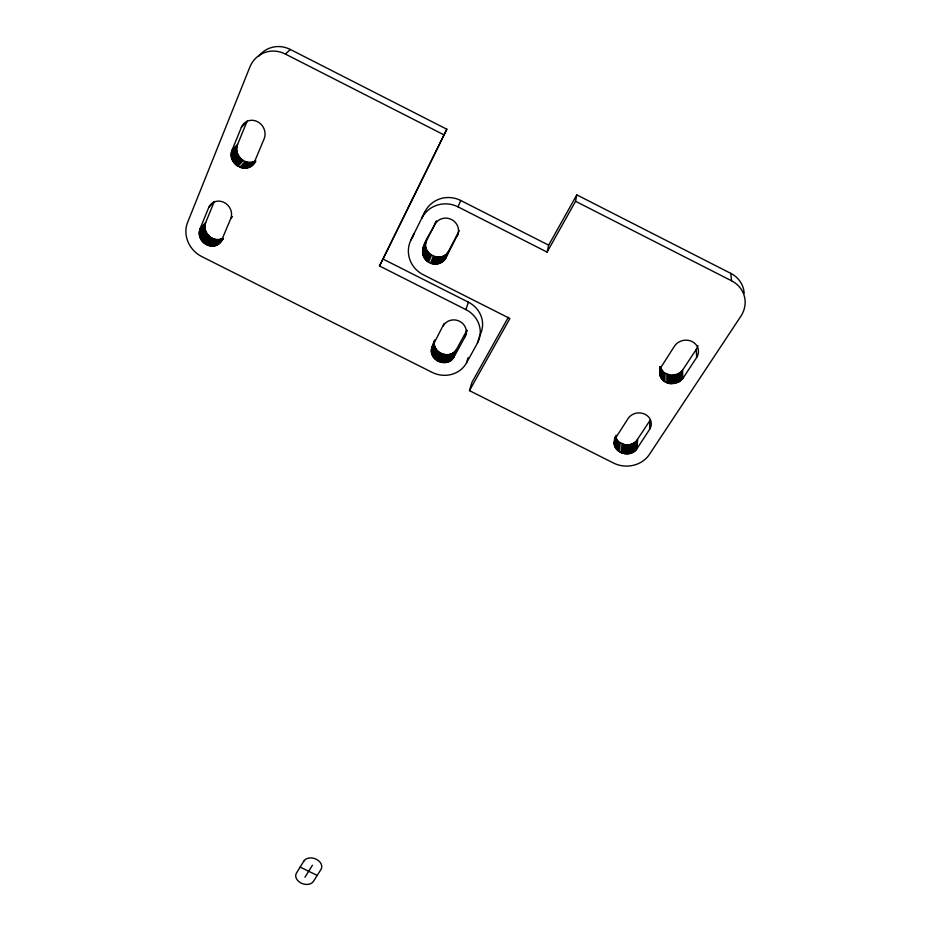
<?xml version="1.0" encoding="UTF-8"?>
<svg xmlns="http://www.w3.org/2000/svg" width="931" height="931" viewBox="0 0 931 931"><rect width="100%" height="100%" fill="white"/><g stroke="black" fill="none" stroke-linecap="round" stroke-linejoin="round"><path stroke-width="1.4" d="M697.901 345.564A12.825 11.544 -10.9 0 1 696.307 349.381L696.609 357.527L682.726 378.661L678.594 382.071L671.088 383.677L671.088 375.309L664.14 372.819L660.126 367.14M671.088 383.677L669.983 383.56L670.006 375.205M669.983 383.56L668.9 383.363L668.935 375.007M668.9 383.363L667.841 383.072L667.899 374.728M667.841 383.072L666.829 382.711L666.887 374.367M666.829 382.711L664.909 381.745L665.002 373.412M664.909 381.745L663.233 380.488L663.338 372.167M664.036 381.151L664.14 372.819M663.233 380.488L662.488 379.767L662.604 371.457M662.488 379.767L661.231 378.149L661.359 369.851M661.813 378.987L661.941 370.678M661.231 378.149L659.974 375.414L660.079 366.721M660.3 376.357L660.451 368.082M660.719 377.276L660.859 368.99M659.974 375.414L659.672 366.954M659.742 374.437L659.87 367.559M649.594 429.389A12.429 11.032 -2.5 0 0 645.09 414.307A12.429 11.032 -2.5 0 0 628.076 418.543L615.833 437.64C607.92 450.546 630.368 460.391 637.176 448.381L649.594 429.389L649.861 420.637A12.289 10.939 -3 0 0 650.362 419.788M635.943 449.941L636.373 441.026L649.861 420.637M636.595 449.184L637.013 440.282M637.176 448.381L637.584 439.49M635.221 450.639L635.652 441.725L636.373 441.026M633.58 451.849L634.034 442.935L635.652 441.725M634.43 451.279L634.872 442.353M632.673 452.361L633.138 443.435L634.034 442.935M631.73 452.803L632.207 443.878L633.138 443.435M629.717 453.455L630.217 444.518L632.207 443.878M630.741 453.164L631.23 444.238M628.669 453.665L629.181 444.727L630.217 444.518M627.61 453.793L628.146 444.855L629.181 444.727M458.273 233.483L445.518 258.597C441.864 264.555 433.02 265.8 427.597 261.553C413.958 250.532 432.543 232.669 435.778 221.939M626.551 453.828L627.087 444.902L628.146 444.855M459.239 230.713L448.323 251.696C441.247 263.822 420.707 253.476 426.386 240.594M624.422 453.676L624.98 444.75L618.521 441.818L615.356 437.035L614.681 445.879M625.481 453.793L626.028 444.867L624.98 444.75M623.374 453.478L623.956 444.553M622.362 453.199L622.944 444.285M199.234 232.75L200.037 228.828L208.672 207.625L214.305 201.457L205.728 222.474C201.492 232.203 213.467 243.561 222.858 238.278C217.749 252.324 198.734 245.47 199.234 232.75L204.925 226.349M467.094 330.47L465.011 336.871L453.653 357.62C446.671 368.827 426.829 359.226 432.193 346.809L444.192 323.394M466.85 330.4L456.26 349.765C449.626 360.425 430.716 352.139 434.73 340.001L431.856 347.729M621.373 452.838L621.966 443.924M619.522 451.907L620.139 443.005M618.673 451.337L619.301 442.446M617.148 450.022L617.8 441.131M617.881 450.709L618.521 441.818M616.497 449.277L617.16 440.398M615.007 446.775L615.682 437.931M615.833 437.64L616.031 435.138M615.414 447.648L616.089 438.792M615.915 448.486L616.578 439.618M255.885 161.04C248.833 176.052 225.837 164.31 232.133 150.007L241.362 127.338L246.773 121.984A12.906 11.882 59 0 1 247.215 121.018M614.285 444.029L614.565 438.361M614.437 444.96L615.135 436.848M249.974 166.777L255.21 160.993C245.342 166.789 233.018 154.523 237.614 144.41L246.773 121.984M547.091 252.103L548.662 245.167L460.729 200.491A26.708 25.975 23.2 0 0 424.943 211.756L421.813 218.215A27.046 26.231 23.2 0 1 458.029 206.868L547.091 252.103L575.556 201.294L576.801 194.87L730.788 273.377A28.326 25.568 -16.6 0 1 744.172 293.277M730.788 273.377L731.545 280.79A28.675 25.835 -16 0 1 740.808 316.319L649.349 454.514A26.347 23.275 -0.7 0 1 613.529 463.056L469.468 390.624L471.877 382.455L508.361 317.227M290.379 49.483L285.375 54.056A28.861 26.638 65.6 0 0 249.822 67.16L187.55 222.544A26.568 23.892 47.1 0 0 201.771 256.572L432.077 372.353A25.917 24.02 16.8 0 0 466.466 362.974L477.417 343.132L479.768 335.381A25.835 24.229 15.4 0 0 468.398 302.179L383.048 259.062L446.833 129.234L290.379 49.483A28.5 26.347 66.4 0 0 258.737 56.302M466.466 362.974L468.107 357.702M453.653 357.62L456.26 349.765M451.675 359.82L454.305 351.953M452.408 359.145L455.026 351.278M453.06 358.412L455.678 350.556M450.034 360.984L452.687 353.105M450.883 360.437L453.525 352.558M449.138 361.449L451.803 353.571M447.229 362.159L449.906 354.269M448.207 361.845L450.872 353.955M477.417 343.132A26.161 24.439 15.7 0 0 465.884 309.604L468.398 302.179M446.217 362.38L448.917 354.502M445.193 362.531L447.904 354.641M443.109 362.566L445.844 354.688M444.157 362.59L446.868 354.711M442.074 362.462L444.809 354.583M441.038 362.275L443.784 354.385M440.026 361.996L442.784 354.117M439.036 361.635L441.806 353.768M438.082 361.205L440.863 353.338M437.163 360.704L439.967 352.837M436.302 360.122L439.106 352.267M434.73 358.772L437.558 350.929M435.487 359.471L438.303 351.627M434.044 358.004L436.872 350.172M433.415 357.19L436.267 349.369M432.415 355.433L435.266 347.624M432.88 356.329L435.731 348.52M431.74 353.559L434.602 345.762M432.031 354.502L434.893 346.704M431.39 350.626L434.265 342.864M431.414 351.604L434.288 343.83M431.53 352.581L434.405 344.807M431.612 348.683L434.009 342.224M431.449 349.649L434.323 341.886M444.913 259.458L447.73 252.545M445.518 258.597L448.323 251.696M443.482 260.994L446.31 254.07M444.238 260.249L447.055 253.337M441.794 262.251L444.646 255.327M442.667 261.658L445.507 254.733M440.875 262.775L443.726 255.839M438.897 263.566L441.771 256.619M439.898 263.205L442.76 256.269M437.861 263.822L440.747 256.886M232.494 216.632L230.702 218.727L221.45 240.71L217.4 244.806M436.802 263.997L439.7 257.061M435.72 264.078L438.641 257.142M434.649 264.078L437.57 257.131M433.567 263.973L436.511 257.037M458.029 206.868L460.729 200.491M432.496 263.787L435.452 256.851M431.449 263.508L434.416 256.572M430.425 263.136L433.404 256.211M428.493 262.158L431.495 255.245M427.597 261.553L430.611 254.64M426.747 260.878L429.773 253.977M425.967 260.133L429.005 253.232M425.258 259.318L428.295 252.441M424.617 258.457L427.666 251.579M424.047 257.55L427.108 250.683M423.57 256.595L426.631 249.741M422.86 254.582L425.933 247.751M423.163 255.606L426.235 248.763M422.639 253.546L425.723 246.727M422.558 250.404L425.642 243.608M422.488 251.451L425.572 244.644M423.302 247.355L436.476 220.822M422.523 252.499L425.607 245.691M422.965 248.344L426.049 241.571M422.709 249.357L425.793 242.584M252.406 164.88L254.687 161.412L264.113 138.87A13.069 12.01 58.2 0 0 257.468 121.647A13.069 12.01 58.2 0 0 241.362 127.338M469.468 390.624L509.885 318.507L423.268 274.738A26.801 25.754 23.6 0 1 410.978 239.942L414.202 233.262A26.464 25.498 23.6 0 0 412.584 237.405M465.884 309.604L379.476 265.963L446.833 129.234M410.978 239.942L424.943 211.756M379.476 265.963L383.048 259.062M548.662 245.167L576.801 194.87M304.949 877.223L312.42 865.248M671.088 375.309L677.524 374.192L681.911 371.132L696.307 349.381M218.238 244.306L222.777 238.86M219.006 243.713L223.254 238.545M220.368 242.339L223.091 239.081M215.608 245.586L221.078 239.046M216.527 245.237L221.997 238.708M213.665 246.017L219.169 239.476M214.654 245.842L220.135 239.314M211.651 246.098L217.167 239.558M212.664 246.11L218.18 239.57M210.627 246.005L216.167 239.465M209.615 245.819L215.154 239.29M207.613 245.202L213.187 238.673M208.602 245.551L214.165 239.023M206.647 244.76L212.233 238.243M205.716 244.248L211.314 237.731M204.832 243.654L210.429 237.149M203.982 242.991L209.603 236.486M203.191 242.258L208.812 235.776M202.458 241.478L208.09 234.996M201.794 240.629L207.427 234.158M200.665 238.813L206.321 232.354M201.189 239.744L206.833 233.274M200.212 237.836L205.879 231.388M199.851 236.846L205.518 230.411M199.362 234.81L205.041 228.386M199.56 235.834L205.239 229.41M199.257 233.774L204.936 227.373M199.304 231.738L204.995 225.349M200.037 228.828L205.728 222.474M199.711 229.759L205.39 223.393M199.467 230.737L205.146 224.359M250.846 166.218L254.326 162.378M251.661 165.59L254.268 162.704M248.1 167.615L253.36 161.831M249.054 167.243L254.303 161.459M246.087 168.104L251.358 162.32M247.099 167.906L252.371 162.122M245.039 168.208L250.334 162.413M242.933 168.127L248.24 162.343M243.98 168.22L249.287 162.425M241.874 167.941L247.204 162.157M240.826 167.673L246.168 161.889M239.802 167.312L245.156 161.529M237.847 166.323L243.224 160.551M236.928 165.706L242.316 159.946M236.067 165.008L241.466 159.259M235.252 164.24L240.664 158.503M234.496 163.414L239.919 157.688M233.809 162.529L239.244 156.804M233.192 161.587L238.639 155.873M232.657 160.597L238.115 154.907M232.203 159.585L237.661 153.894M231.842 158.526L237.3 152.847M231.551 157.455L237.021 151.788M231.365 156.361L236.835 150.706M231.26 155.268L236.742 149.623M231.342 153.103L236.811 147.482M231.249 154.185L236.73 148.553M231.784 151.008L237.254 145.399M231.516 152.032L236.986 146.423M232.133 150.007L237.614 144.41M626.028 444.867L627.087 444.902M300.131 867.098L317.215 875.419M575.556 201.294L731.545 280.79M285.375 54.056L443.889 134.832M659.613 373.447L660.801 367.559L674.405 346.262A12.976 11.661 -10.2 0 1 692.175 341.584A12.976 11.661 -10.2 0 1 696.609 357.527M682.598 370.329L682.726 378.661M681.911 371.132L682.039 379.464M681.155 371.876L681.271 380.209M680.328 372.551L680.433 380.895M679.444 373.168L679.537 381.524M678.513 373.715L678.594 382.071M677.524 374.192L677.593 382.548M676.511 374.588L676.558 382.944M675.452 374.902L675.499 383.258M674.381 375.135L674.405 383.491M673.288 375.274L673.299 383.642M672.194 375.333L672.194 383.7M434.696 224.743A12.615 12.243 23.2 0 1 451.547 219.507A12.615 12.243 23.2 0 1 457.202 236.16M208.672 207.625A12.534 11.335 49 0 1 224.115 202.458A12.534 11.335 49 0 1 230.702 218.727M443.272 325.908A12.208 11.405 15.7 0 1 459.588 321.276A12.208 11.405 15.7 0 1 465.011 336.871M303.855 861.07L296.442 873.08A9.531 6.924 19.1 0 0 301.248 883.147A9.531 6.924 19.1 0 0 313.456 881.366L320.986 869.426A9.589 7.017 18.9 0 0 316.191 859.197A9.589 7.017 18.9 0 0 303.855 861.07"/></g></svg>
